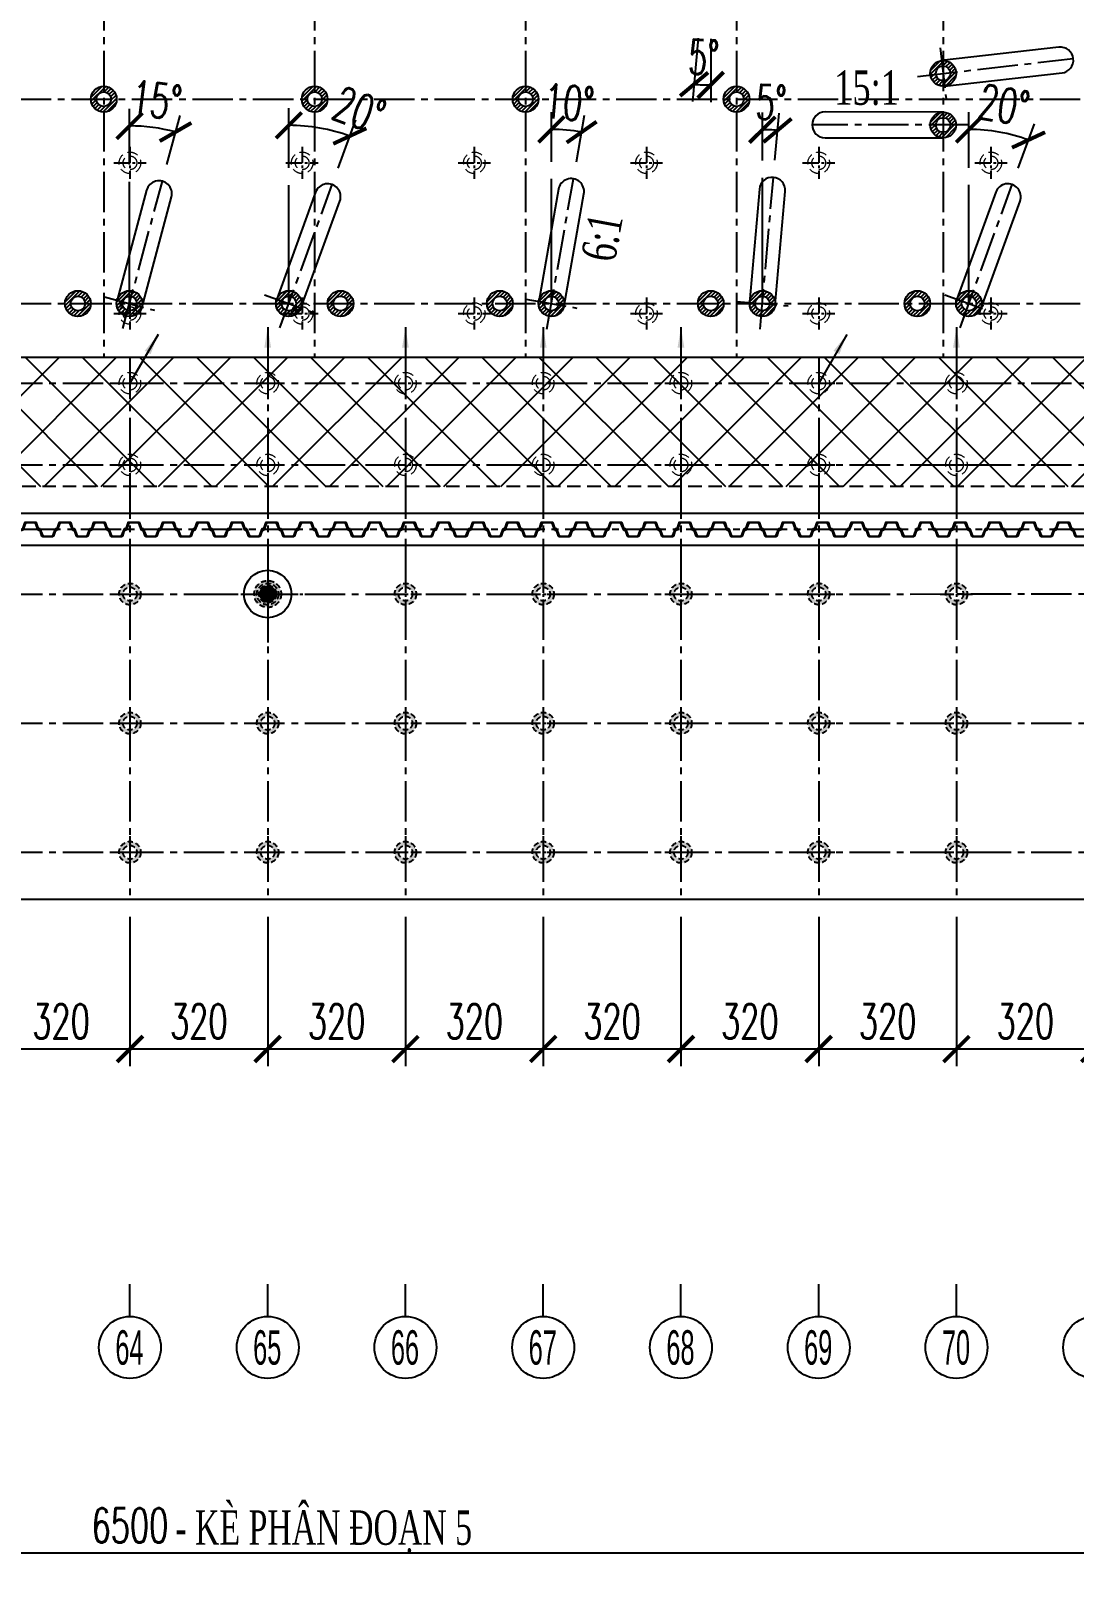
# Model space of a CAD drawing. Extents: x -64479 to 90650, y -38385 to 38270.
# Drawn here: x -30653 to -28230, y 8409 to 11987 of the extents above; entities that cross this region are included whole.
import ezdxf
from ezdxf.enums import TextEntityAlignment as Align

# ---------------------------------------------------------------- set-up
doc = ezdxf.new("R2010")
doc.units = 0
doc.header["$MEASUREMENT"] = 0
for name, pattern in [('CENTER', [2, 1.25, -0.25, 0.25, -0.25]), ('CENTER2', [1.125, 0.75, -0.125, 0.125, -0.125]), ('HIDDEN', [0.375, 0.25, -0.125])]:
    doc.linetypes.add(name, pattern=pattern)
doc.layers.get('0').update_dxf_attribs({"linetype": 'CONTINUOUS'})
for name, color, linetype in [('BORDER', 2, 'CONTINUOUS'), ('CENTER', 9, 'CENTER2'), ('Coc', 2, 'CONTINUOUS'), ('Cochh', 7, 'CONTINUOUS'), ('Cu', 230, 'CONTINUOUS'), ('Dam', 4, 'CONTINUOUS'), ('DIMENSION', 4, 'CONTINUOUS'), ('HATCH', 7, 'CONTINUOUS'), ('Net vang', 2, 'CONTINUOUS'), ('PILE-D600', 20, 'CONTINUOUS'), ('STEEL', 1, 'CONTINUOUS'), ('TEXT', 3, 'CONTINUOUS')]:
    doc.layers.add(name, color=color, linetype=linetype)
doc.layers.add('KHUAT', color=235, linetype='HIDDEN', lineweight=18)
doc.styles.add('DIM', font='romans.shx', dxfattribs={"width": 0.65})
doc.styles.get("Standard").update_dxf_attribs({"font": 'vn_vni.shx', "width": 0.9})
doc.styles.add('THUONG', font='vntimeh.shx')
doc.dimstyles.new('1-400', dxfattribs={"dimscale": 400, "dimtxt": 0.22, "dimasz": 0.12, "dimexe": 0.1, "dimexo": 0.1, "dimgap": 0.08, "dimtad": 1, "dimdec": 0, "dimzin": 0, "dimdsep": 46, "dimtxsty": 'DIM', "dimblk": 'ARCHTICK', "dimcen": 0.15, "dimdle": 0.1, "dimclrd": 4, "dimclre": 7, "dimclrt": 2, "dimaunit": 1, "dimadec": 0, "dimazin": 0, "dimtfac": 1, "dimtdec": 0, "dimtix": 1, "dimtmove": 1, "dimatfit": 3, "dimfxl": 1, "dimtolj": 1, "dimtzin": 0, "dimarcsym": 0})
doc.dimstyles.new('400.Ph', dxfattribs={"dimscale": 400, "dimtxt": 0.2, "dimasz": 0.15, "dimexe": 0.1, "dimexo": 0.1, "dimgap": 0.06, "dimtad": 1, "dimdec": 0, "dimzin": 0, "dimdsep": 46, "dimtxsty": 'DIM', "dimblk": 'ARCHTICK', "dimcen": 0.15, "dimdle": 0.1, "dimclrd": 256, "dimclre": 7, "dimclrt": 6, "dimadec": 0, "dimazin": 0, "dimtfac": 1, "dimtdec": 0, "dimtix": 1, "dimtmove": 0, "dimatfit": 3, "dimldrblk": 'ARCHTICK', "dimfxl": 1, "dimtolj": 1, "dimtzin": 0, "dimarcsym": 0})

# ---------------------------------------------------------------- blocks, each defined once
blk = doc.blocks.new('CocD500_HH')
at = {"layer": 'CENTER', "ltscale": 50}
for p, q in [((0, 37.5), (0, -37.5)), ((-37.5, 0), (37.5, 0))]:
    blk.add_line(p, q, dxfattribs=at)
at = {"layer": 'KHUAT', "ltscale": 100}
for radius in [25, 16]:
    blk.add_circle((0, 0), radius, dxfattribs=at)
blk = doc.blocks.new('cocD500')
at = {"layer": 'HATCH'}
blk.add_blockref('CocD500_HH', (0, 0), dxfattribs=at)
blk = doc.blocks.new('_ArchTick')
at = {"color": 0, "linetype": 'ByBlock', "const_width": 0.15}
blk.add_lwpolyline([(-0.5, -0.5), (0.5, 0.5)], dxfattribs=at)
blk = doc.blocks.new('cocbs')
at = {"layer": 'Coc'}
h = blk.add_hatch(color=256, dxfattribs=at)
h.paths.add_polyline_path([(-46596.3, 9805.7), (-46596.3, 9796.7, -0.414214), (-46580.3, 9780.7), (-46571.3, 9780.7, 0.414214)])
h.paths.add_polyline_path([(-46571.3, 9780.7), (-46580.3, 9780.7, -0.414214), (-46596.3, 9764.7), (-46596.3, 9755.7, 0.414214)])
h.paths.add_polyline_path([(-46612.3, 9780.7), (-46621.3, 9780.7, 0.414214), (-46596.3, 9755.7), (-46596.3, 9764.7, -0.414214)])
h.paths.add_polyline_path([(-46596.3, 9796.7), (-46596.3, 9805.7, 0.414214), (-46621.3, 9780.7), (-46612.3, 9780.7, -0.414214)])
at = {"layer": 'Coc', "color": 8, "linetype": 'HIDDEN', "ltscale": 50}
for radius in [25, 16]:
    blk.add_circle((-46596.3, 9780.7), radius, dxfattribs=at)
at = {"layer": 'Cochh', "linetype": 'CENTER', "ltscale": 25}
for p, q in [((-46596.3, 9818.2), (-46596.3, 9743.2)), ((-46633.8, 9780.7), (-46558.8, 9780.7))]:
    blk.add_line(p, q, dxfattribs=at)
blk = doc.blocks.new('*D32')
at = {"layer": 'DIMENSION', "color": 7, "lineweight": -2}
for p, q in [((-33673.1, 9927.7), (-33673.1, 8409.5)), ((-27173.1, 9927.7), (-27173.1, 8409.5))]:
    blk.add_line(p, q, dxfattribs=at)
at = {"layer": 'DIMENSION', "lineweight": -2}
blk.add_line((-33713.1, 8449.5), (-27133.1, 8449.5), dxfattribs=at)
at = {"layer": 'DIMENSION', "lineweight": -2, "xscale": 60, "yscale": 60, "zscale": 60, "rotation": 180}
blk.add_blockref('_ArchTick', (-33673.1, 8449.5), dxfattribs=at)
at = {"layer": 'DIMENSION', "lineweight": -2, "xscale": 60, "yscale": 60, "zscale": 60}
blk.add_blockref('_ArchTick', (-27173.1, 8449.5), dxfattribs=at)
at = {"layer": 'DIMENSION', "color": 6, "insert": (-30423.1, 8513.5), "char_height": 80, "attachment_point": 5, "style": 'DIM'}
blk.add_mtext('\\A1;6500', dxfattribs=at)
blk = doc.blocks.new('*D141')
at = {"layer": 'DIMENSION', "color": 7, "lineweight": -2}
for p, q in [((-30743.1, 9927.7), (-30743.1, 9580.6)), ((-30423.1, 9927.7), (-30423.1, 9580.6))]:
    blk.add_line(p, q, dxfattribs=at)
at = {"layer": 'DIMENSION', "lineweight": -2}
blk.add_line((-30783.1, 9620.6), (-30383.1, 9620.6), dxfattribs=at)
at = {"layer": 'DIMENSION', "lineweight": -2, "xscale": 60, "yscale": 60, "zscale": 60, "rotation": 180}
blk.add_blockref('_ArchTick', (-30743.1, 9620.6), dxfattribs=at)
at = {"layer": 'DIMENSION', "lineweight": -2, "xscale": 60, "yscale": 60, "zscale": 60}
blk.add_blockref('_ArchTick', (-30423.1, 9620.6), dxfattribs=at)
at = {"layer": 'DIMENSION', "color": 6, "insert": (-30583.1, 9684.6), "char_height": 80, "attachment_point": 5, "style": 'DIM'}
blk.add_mtext('\\A1;320', dxfattribs=at)
blk = doc.blocks.new('*D142')
at = {"layer": 'DIMENSION', "color": 7, "lineweight": -2}
for p, q in [((-30423.1, 9927.7), (-30423.1, 9580.6)), ((-30103.1, 9927.7), (-30103.1, 9580.6))]:
    blk.add_line(p, q, dxfattribs=at)
at = {"layer": 'DIMENSION', "lineweight": -2}
blk.add_line((-30463.1, 9620.6), (-30063.1, 9620.6), dxfattribs=at)
at = {"layer": 'DIMENSION', "lineweight": -2, "xscale": 60, "yscale": 60, "zscale": 60, "rotation": 180}
blk.add_blockref('_ArchTick', (-30423.1, 9620.6), dxfattribs=at)
at = {"layer": 'DIMENSION', "lineweight": -2, "xscale": 60, "yscale": 60, "zscale": 60}
blk.add_blockref('_ArchTick', (-30103.1, 9620.6), dxfattribs=at)
at = {"layer": 'DIMENSION', "color": 6, "insert": (-30263.1, 9684.6), "char_height": 80, "attachment_point": 5, "style": 'DIM'}
blk.add_mtext('\\A1;320', dxfattribs=at)
blk = doc.blocks.new('*D143')
at = {"layer": 'DIMENSION', "color": 7, "lineweight": -2}
for p, q in [((-30103.1, 9927.7), (-30103.1, 9580.6)), ((-29783.1, 9927.7), (-29783.1, 9580.6))]:
    blk.add_line(p, q, dxfattribs=at)
at = {"layer": 'DIMENSION', "lineweight": -2}
blk.add_line((-30143.1, 9620.6), (-29743.1, 9620.6), dxfattribs=at)
at = {"layer": 'DIMENSION', "lineweight": -2, "xscale": 60, "yscale": 60, "zscale": 60, "rotation": 180}
blk.add_blockref('_ArchTick', (-30103.1, 9620.6), dxfattribs=at)
at = {"layer": 'DIMENSION', "lineweight": -2, "xscale": 60, "yscale": 60, "zscale": 60}
blk.add_blockref('_ArchTick', (-29783.1, 9620.6), dxfattribs=at)
at = {"layer": 'DIMENSION', "color": 6, "insert": (-29943.1, 9684.6), "char_height": 80, "attachment_point": 5, "style": 'DIM'}
blk.add_mtext('\\A1;320', dxfattribs=at)
blk = doc.blocks.new('*D144')
at = {"layer": 'DIMENSION', "color": 7, "lineweight": -2}
for p, q in [((-29783.1, 9927.7), (-29783.1, 9580.6)), ((-29463.1, 9927.7), (-29463.1, 9580.6))]:
    blk.add_line(p, q, dxfattribs=at)
at = {"layer": 'DIMENSION', "lineweight": -2}
blk.add_line((-29823.1, 9620.6), (-29423.1, 9620.6), dxfattribs=at)
at = {"layer": 'DIMENSION', "lineweight": -2, "xscale": 60, "yscale": 60, "zscale": 60, "rotation": 180}
blk.add_blockref('_ArchTick', (-29783.1, 9620.6), dxfattribs=at)
at = {"layer": 'DIMENSION', "lineweight": -2, "xscale": 60, "yscale": 60, "zscale": 60}
blk.add_blockref('_ArchTick', (-29463.1, 9620.6), dxfattribs=at)
at = {"layer": 'DIMENSION', "color": 6, "insert": (-29623.1, 9684.6), "char_height": 80, "attachment_point": 5, "style": 'DIM'}
blk.add_mtext('\\A1;320', dxfattribs=at)
blk = doc.blocks.new('*D145')
at = {"layer": 'DIMENSION', "color": 7, "lineweight": -2}
for p, q in [((-29463.1, 9927.7), (-29463.1, 9580.6)), ((-29143.1, 9927.7), (-29143.1, 9580.6))]:
    blk.add_line(p, q, dxfattribs=at)
at = {"layer": 'DIMENSION', "lineweight": -2}
blk.add_line((-29503.1, 9620.6), (-29103.1, 9620.6), dxfattribs=at)
at = {"layer": 'DIMENSION', "lineweight": -2, "xscale": 60, "yscale": 60, "zscale": 60, "rotation": 180}
blk.add_blockref('_ArchTick', (-29463.1, 9620.6), dxfattribs=at)
at = {"layer": 'DIMENSION', "lineweight": -2, "xscale": 60, "yscale": 60, "zscale": 60}
blk.add_blockref('_ArchTick', (-29143.1, 9620.6), dxfattribs=at)
at = {"layer": 'DIMENSION', "color": 6, "insert": (-29303.1, 9684.6), "char_height": 80, "attachment_point": 5, "style": 'DIM'}
blk.add_mtext('\\A1;320', dxfattribs=at)
blk = doc.blocks.new('*D146')
at = {"layer": 'DIMENSION', "color": 7, "lineweight": -2}
for p, q in [((-29143.1, 9927.7), (-29143.1, 9580.6)), ((-28823.1, 9927.7), (-28823.1, 9580.6))]:
    blk.add_line(p, q, dxfattribs=at)
at = {"layer": 'DIMENSION', "lineweight": -2}
blk.add_line((-29183.1, 9620.6), (-28783.1, 9620.6), dxfattribs=at)
at = {"layer": 'DIMENSION', "lineweight": -2, "xscale": 60, "yscale": 60, "zscale": 60, "rotation": 180}
blk.add_blockref('_ArchTick', (-29143.1, 9620.6), dxfattribs=at)
at = {"layer": 'DIMENSION', "lineweight": -2, "xscale": 60, "yscale": 60, "zscale": 60}
blk.add_blockref('_ArchTick', (-28823.1, 9620.6), dxfattribs=at)
at = {"layer": 'DIMENSION', "color": 6, "insert": (-28983.1, 9684.6), "char_height": 80, "attachment_point": 5, "style": 'DIM'}
blk.add_mtext('\\A1;320', dxfattribs=at)
blk = doc.blocks.new('*D147')
at = {"layer": 'DIMENSION', "color": 7, "lineweight": -2}
for p, q in [((-28823.1, 9927.7), (-28823.1, 9580.6)), ((-28503.1, 9927.7), (-28503.1, 9580.6))]:
    blk.add_line(p, q, dxfattribs=at)
at = {"layer": 'DIMENSION', "lineweight": -2}
blk.add_line((-28863.1, 9620.6), (-28463.1, 9620.6), dxfattribs=at)
at = {"layer": 'DIMENSION', "lineweight": -2, "xscale": 60, "yscale": 60, "zscale": 60, "rotation": 180}
blk.add_blockref('_ArchTick', (-28823.1, 9620.6), dxfattribs=at)
at = {"layer": 'DIMENSION', "lineweight": -2, "xscale": 60, "yscale": 60, "zscale": 60}
blk.add_blockref('_ArchTick', (-28503.1, 9620.6), dxfattribs=at)
at = {"layer": 'DIMENSION', "color": 6, "insert": (-28663.1, 9684.6), "char_height": 80, "attachment_point": 5, "style": 'DIM'}
blk.add_mtext('\\A1;320', dxfattribs=at)
blk = doc.blocks.new('*D148')
at = {"layer": 'DIMENSION', "color": 7, "lineweight": -2}
for p, q in [((-28503.1, 9927.7), (-28503.1, 9580.6)), ((-28183.1, 9927.7), (-28183.1, 9580.6))]:
    blk.add_line(p, q, dxfattribs=at)
at = {"layer": 'DIMENSION', "lineweight": -2}
blk.add_line((-28543.1, 9620.6), (-28143.1, 9620.6), dxfattribs=at)
at = {"layer": 'DIMENSION', "lineweight": -2, "xscale": 60, "yscale": 60, "zscale": 60, "rotation": 180}
blk.add_blockref('_ArchTick', (-28503.1, 9620.6), dxfattribs=at)
at = {"layer": 'DIMENSION', "lineweight": -2, "xscale": 60, "yscale": 60, "zscale": 60}
blk.add_blockref('_ArchTick', (-28183.1, 9620.6), dxfattribs=at)
at = {"layer": 'DIMENSION', "color": 6, "insert": (-28343.1, 9684.6), "char_height": 80, "attachment_point": 5, "style": 'DIM'}
blk.add_mtext('\\A1;320', dxfattribs=at)
blk = doc.blocks.new('*D595')
at = {"layer": 'DIMENSION', "color": 7, "lineweight": -2}
for p, q in [((-63119.5, 11682.2), (-63119.5, 11797.3)), ((-63061.5, 11682), (-63042.3, 11790.5))]:
    blk.add_line(p, q, dxfattribs=at)
at = {"layer": 'DIMENSION', "lineweight": -2}
blk.add_arc((-63119.5, 11352.7), 404.6, 80, 90, dxfattribs=at)
at = {"layer": 'DIMENSION', "lineweight": -2, "xscale": 60, "yscale": 60, "zscale": 60}
for p, rotation in [((-63119.5, 11757.3), 180.0000000000007), ((-63049.3, 11751.1), 350.0000000000111)]:
    blk.add_blockref('_ArchTick', p, dxfattribs=dict(at, rotation=rotation))
at = {"layer": 'DIMENSION', "color": 6, "insert": (-63078.7, 11819.5), "char_height": 80, "attachment_point": 5, "rotation": 355, "style": 'DIM'}
blk.add_mtext('\\A1;10°', dxfattribs=at)
blk = doc.blocks.new('*D626')
at = {"layer": 'DIMENSION', "color": 7, "lineweight": -2}
for p, q in [((-62778.7, 11969.5), (-62791.5, 11822.6)), ((-62749.5, 11967.9), (-62749.5, 11820.7))]:
    blk.add_line(p, q, dxfattribs=at)
at = {"layer": 'DIMENSION', "lineweight": -2}
blk.add_arc((-62749.5, 12302.7), 442, 265, 270, dxfattribs=at)
at = {"layer": 'DIMENSION', "lineweight": -2, "xscale": 60, "yscale": 60, "zscale": 60}
for p, rotation in [((-62788.1, 11862.4), 175.0000000000063), ((-62749.5, 11860.7), 359.9999999999988)]:
    blk.add_blockref('_ArchTick', p, dxfattribs=dict(at, rotation=rotation))
at = {"layer": 'DIMENSION', "color": 6, "insert": (-62766, 11925.1), "char_height": 80, "attachment_point": 5, "rotation": 357.5, "style": 'DIM'}
blk.add_mtext('\\A1;5°', dxfattribs=at)
blk = doc.blocks.new('*D631')
at = {"layer": 'DIMENSION', "color": 7, "lineweight": -2}
for p, q in [((-64099.5, 11675.9), (-64099.5, 11805.5)), ((-64013, 11675.7), (-63982.3, 11790))]:
    blk.add_line(p, q, dxfattribs=at)
at = {"layer": 'DIMENSION', "lineweight": -2}
blk.add_arc((-64099.5, 11352.7), 412.8, 75, 90, dxfattribs=at)
at = {"layer": 'DIMENSION', "lineweight": -2, "xscale": 60, "yscale": 60, "zscale": 60}
for p, rotation in [((-64099.5, 11765.5), 180.0000000000007), ((-63992.7, 11751.4), 345.0000000000112)]:
    blk.add_blockref('_ArchTick', p, dxfattribs=dict(at, rotation=rotation))
at = {"layer": 'DIMENSION', "color": 6, "insert": (-64037.3, 11825.4), "char_height": 80, "attachment_point": 5, "rotation": 352.5, "style": 'DIM'}
blk.add_mtext('\\A1;15°', dxfattribs=at)
blk = doc.blocks.new('*D632')
at = {"layer": 'DIMENSION', "color": 7, "lineweight": -2}
for p, q in [((-63729.5, 11667.8), (-63729.5, 11806.9)), ((-63615.1, 11667), (-63574.2, 11779.5))]:
    blk.add_line(p, q, dxfattribs=at)
at = {"layer": 'DIMENSION', "lineweight": -2}
blk.add_arc((-63729.5, 11352.7), 414.2, 70, 90, dxfattribs=at)
at = {"layer": 'DIMENSION', "lineweight": -2, "xscale": 60, "yscale": 60, "zscale": 60}
for p, rotation in [((-63729.5, 11766.9), 180.0000000000001), ((-63587.8, 11742), 340.0000000000118)]:
    blk.add_blockref('_ArchTick', p, dxfattribs=dict(at, rotation=rotation))
at = {"layer": 'DIMENSION', "color": 6, "insert": (-63566, 11802.1), "char_height": 80, "attachment_point": 5, "rotation": 340, "style": 'DIM'}
blk.add_mtext('\\A1;20°', dxfattribs=at)
blk = doc.blocks.new('*D633')
at = {"layer": 'DIMENSION', "color": 7, "lineweight": -2}
for p, q in [((-62629.5, 11685.2), (-62629.5, 11796.7)), ((-62600.4, 11685.9), (-62590.8, 11795))]:
    blk.add_line(p, q, dxfattribs=at)
at = {"layer": 'DIMENSION', "lineweight": -2}
blk.add_arc((-62629.5, 11352.7), 404, 85, 90, dxfattribs=at)
at = {"layer": 'DIMENSION', "lineweight": -2, "xscale": 60, "yscale": 60, "zscale": 60}
for p, rotation in [((-62629.5, 11756.7), 180.0000000000003), ((-62594.3, 11755.1), 355.0000000000088)]:
    blk.add_blockref('_ArchTick', p, dxfattribs=dict(at, rotation=rotation))
at = {"layer": 'DIMENSION', "color": 6, "insert": (-62609.1, 11820.2), "char_height": 80, "attachment_point": 5, "rotation": 357.5, "style": 'DIM'}
blk.add_mtext('\\A1;5°', dxfattribs=at)
blk = doc.blocks.new('*D634')
at = {"layer": 'DIMENSION', "color": 7, "lineweight": -2}
for p, q in [((-62149.5, 11668.3), (-62149.5, 11797.3)), ((-62035.1, 11667), (-61997.5, 11770.5))]:
    blk.add_line(p, q, dxfattribs=at)
at = {"layer": 'DIMENSION', "lineweight": -2}
blk.add_arc((-62149.5, 11352.7), 404.6, 70, 90, dxfattribs=at)
at = {"layer": 'DIMENSION', "lineweight": -2, "xscale": 60, "yscale": 60, "zscale": 60}
for p, rotation in [((-62149.5, 11757.3), 179.9999999999995), ((-62011.2, 11732.9), 340.0000000000081)]:
    blk.add_blockref('_ArchTick', p, dxfattribs=dict(at, rotation=rotation))
at = {"layer": 'DIMENSION', "color": 6, "insert": (-62068.2, 11814.2), "char_height": 80, "attachment_point": 5, "rotation": 350, "style": 'DIM'}
blk.add_mtext('\\A1;20°', dxfattribs=at)
blk = doc.blocks.new('Cu thep kieu IVL')
at = {"layer": 'CENTER'}
for p, q in [((-20, 19.2), (-20, 14.8)), ((20, 19.2), (20, 14.8))]:
    blk.add_line(p, q, dxfattribs=at)
at = {"layer": 'Cu', "color": 1}
blk.add_lwpolyline([(-11.6, 2.3, 0.331206), (-10.7, 1.6), (10.7, 1.6, 0.331206), (11.6, 2.3), (18.1, 18.4, -0.331206), (19.1, 19.2), (20.3, 19.2, -0.223582), (21.5, 18.6, -0.452935), (21.1, 16.7), (20, 16.2, -0.518485), (19.2, 16.4, -0.300037), (19.7, 16.9), (20.7, 17.4, 0.427626), (20.8, 18.1, 0.215462), (20.3, 18.4), (19.5, 18.4, 0.331206), (18.7, 17.8), (13.4, 1.3, -0.331206), (11.7, 0), (-11.7, 0, -0.331206), (-13.4, 1.3), (-18.7, 17.8, 0.331206), (-19.5, 18.4), (-20.3, 18.4, 0.215462), (-20.8, 18.1, 0.427626), (-20.7, 17.4), (-19.7, 16.9, -0.300037), (-19.2, 16.4, -0.518485), (-20, 16.2), (-21.1, 16.7, -0.452935), (-21.5, 18.6, -0.223582), (-20.3, 19.2), (-19.1, 19.2, -0.331206), (-18.1, 18.4)], format="xyb", close=True, dxfattribs=at)
blk = doc.blocks.new('*U436')
at = {"layer": 'STEEL', "rotation": 180}
for p in [(3000, 34), (3080, 34), (3160, 34), (3240, 34), (3320, 34), (3400, 34), (3480, 34), (3560, 34), (3640, 34), (3720, 34), (3800, 34), (3880, 34), (3960, 34), (4040, 34), (4120, 34), (4200, 34), (4280, 34), (4360, 34), (4440, 34), (4520, 34), (4600, 34), (4680, 34), (4760, 34), (4840, 34), (4920, 34), (5000, 34), (5080, 34), (5160, 34), (5240, 34), (5320, 34), (5400, 34)]:
    blk.add_blockref('Cu thep kieu IVL', p, dxfattribs=at)
at = {"layer": 'STEEL'}
for p in [(3040, 0), (3120, 0), (3200, 0), (3280, 0), (3360, 0), (3440, 0), (3520, 0), (3600, 0), (3680, 0), (3760, 0), (3840, 0), (3920, 0), (4000, 0), (4080, 0), (4160, 0), (4240, 0), (4320, 0), (4400, 0), (4480, 0), (4560, 0), (4640, 0), (4720, 0), (4800, 0), (4880, 0), (4960, 0), (5040, 0), (5120, 0), (5200, 0), (5280, 0), (5360, 0), (5440, 0)]:
    blk.add_blockref('Cu thep kieu IVL', p, dxfattribs=at)
blk = doc.blocks.new('cocthu')
at = {"layer": 'Coc'}
h = blk.add_hatch(color=256, dxfattribs=at)
h.paths.add_polyline_path([(-52084.6, 9499), (-52084.6, 9487.7, -0.414214), (-52064.6, 9467.7), (-52053.3, 9467.7, 0.414214)])
h.paths.add_polyline_path([(-52053.3, 9467.7), (-52064.6, 9467.7, -0.414214), (-52084.6, 9447.7), (-52084.6, 9436.5, 0.414214)])
h.paths.add_polyline_path([(-52104.6, 9467.7), (-52115.8, 9467.7, 0.414214), (-52084.6, 9436.5), (-52084.6, 9447.7, -0.414214)])
h.paths.add_polyline_path([(-52084.6, 9487.7), (-52084.6, 9499, 0.414214), (-52115.8, 9467.7), (-52104.6, 9467.7, -0.414214)])
at = {"layer": 'Dam'}
h = blk.add_hatch(color=256, dxfattribs=at)
h.paths.add_polyline_path([(-52084.6, 9487.7), (-52084.6, 9467.7), (-52064.6, 9467.7, 0.414214)])
h.paths.add_polyline_path([(-52084.6, 9487.7, 0.414214), (-52104.6, 9467.7), (-52084.6, 9467.7)])
h.paths.add_polyline_path([(-52084.6, 9467.7), (-52104.6, 9467.7, 0.414214), (-52084.6, 9447.7)])
h.paths.add_polyline_path([(-52064.6, 9467.7), (-52084.6, 9467.7), (-52084.6, 9447.7, 0.414214)])
at = {"layer": 'CENTER', "linetype": 'CENTER', "ltscale": 25}
for p, q in [((-52084.6, 9580.2), (-52084.6, 9355.2)), ((-52197.1, 9467.7), (-51972.1, 9467.7))]:
    blk.add_line(p, q, dxfattribs=at)
at = {"layer": 'Coc', "color": 8, "linetype": 'HIDDEN', "ltscale": 50}
for radius in [31.2, 20]:
    blk.add_circle((-52084.6, 9467.7), radius, dxfattribs=at)
at = {"layer": 'Cu', "color": 1, "linetype": 'Continuous', "ltscale": 50}
blk.add_circle((-52084.6, 9467.7), 55.1, dxfattribs=at)
blk = doc.blocks.new('pd3')
at = {"layer": 'HATCH'}
h = blk.add_hatch(dxfattribs=at)
h.set_pattern_fill('ANSI31', color=256, scale=50, angle=90, style=0)
h.set_pattern_definition([(45, (-81842.752, 19956.461), (4.4194174, -4.4194174), [])])
h.paths.add_polyline_path([(-62209.5, 11857.7, -1), (-62209.5, 11917.7, -1)])
h.paths.add_polyline_path([(-62209.5, 11904.7, 1), (-62209.5, 11870.7, 1)], flags=16)
h = blk.add_hatch(dxfattribs=at)
h.set_pattern_fill('ANSI31', color=256, scale=50, style=0)
h.set_pattern_definition([(45, (-56090.761, -7805.5305), (-4.4194174, 4.4194174), [])])
h.paths.add_polyline_path([(-64189.5, 11827.7, 1), (-64129.5, 11827.7, 1)])
h.paths.add_polyline_path([(-64142.5, 11827.7, -1), (-64176.5, 11827.7, -1)], flags=16)
h = blk.add_hatch(dxfattribs=at)
h.set_pattern_fill('ANSI31', color=256, scale=50, style=0)
h.set_pattern_definition([(45, (-55600.761, -7805.5305), (-4.4194174, 4.4194174), [])])
h.paths.add_polyline_path([(-63699.5, 11827.7, 1), (-63639.5, 11827.7, 1)])
h.paths.add_polyline_path([(-63652.5, 11827.7, -1), (-63686.5, 11827.7, -1)], flags=16)
h = blk.add_hatch(dxfattribs=at)
h.set_pattern_fill('ANSI31', color=256, scale=50, style=0)
h.set_pattern_definition([(45, (-55110.761, -7805.5305), (-4.4194174, 4.4194174), [])])
h.paths.add_polyline_path([(-63209.5, 11827.7, 1), (-63149.5, 11827.7, 1)])
h.paths.add_polyline_path([(-63162.5, 11827.7, -1), (-63196.5, 11827.7, -1)], flags=16)
h = blk.add_hatch(dxfattribs=at)
h.set_pattern_fill('ANSI31', color=256, scale=50, style=0)
h.set_pattern_definition([(45, (-54620.761, -7805.5305), (-4.4194174, 4.4194174), [])])
h.paths.add_polyline_path([(-62719.5, 11827.7, 1), (-62659.5, 11827.7, 1)])
h.paths.add_polyline_path([(-62672.5, 11827.7, -1), (-62706.5, 11827.7, -1)], flags=16)
h = blk.add_hatch(dxfattribs=at)
h.set_pattern_fill('ANSI31', color=256, scale=50, angle=90, style=0)
h.set_pattern_definition([(45, (-81842.752, 19836.461), (4.4194174, -4.4194174), [])])
h.paths.add_polyline_path([(-62209.5, 11737.7, -1), (-62209.5, 11797.7, -1)])
h.paths.add_polyline_path([(-62209.5, 11784.7, 1), (-62209.5, 11750.7, 1)], flags=16)
h = blk.add_hatch(dxfattribs=at)
h.set_pattern_fill('ANSI31', color=256, scale=50, style=0)
h.set_pattern_definition([(45, (-56150.761, -8280.5305), (-4.4194174, 4.4194174), [])])
h.paths.add_polyline_path([(-64249.5, 11352.7, 1), (-64189.5, 11352.7, 1)])
h.paths.add_polyline_path([(-64202.5, 11352.7, -1), (-64236.5, 11352.7, -1)], flags=16)
h = blk.add_hatch(dxfattribs=at)
h.set_pattern_fill('ANSI31', color=256, scale=50, style=0)
h.set_pattern_definition([(45, (-56030.761, -8280.5305), (-4.4194174, 4.4194174), [])])
h.paths.add_polyline_path([(-64129.5, 11352.7, 1), (-64069.5, 11352.7, 1)])
h.paths.add_polyline_path([(-64082.5, 11352.7, -1), (-64116.5, 11352.7, -1)], flags=16)
h = blk.add_hatch(dxfattribs=at)
h.set_pattern_fill('ANSI31', color=256, scale=50, style=0)
h.set_pattern_definition([(45, (-55660.761, -8280.5305), (-4.4194174, 4.4194174), [])])
h.paths.add_polyline_path([(-63759.5, 11352.7, 1), (-63699.5, 11352.7, 1)])
h.paths.add_polyline_path([(-63712.5, 11352.7, -1), (-63746.5, 11352.7, -1)], flags=16)
h = blk.add_hatch(dxfattribs=at)
h.set_pattern_fill('ANSI31', color=256, scale=50, style=0)
h.set_pattern_definition([(45, (-55540.761, -8280.5305), (-4.4194174, 4.4194174), [])])
h.paths.add_polyline_path([(-63639.5, 11352.7, 1), (-63579.5, 11352.7, 1)])
h.paths.add_polyline_path([(-63592.5, 11352.7, -1), (-63626.5, 11352.7, -1)], flags=16)
h = blk.add_hatch(dxfattribs=at)
h.set_pattern_fill('ANSI31', color=256, scale=50, style=0)
h.set_pattern_definition([(45, (-55170.761, -8280.5305), (-4.4194174, 4.4194174), [])])
h.paths.add_polyline_path([(-63269.5, 11352.7, 1), (-63209.5, 11352.7, 1)])
h.paths.add_polyline_path([(-63222.5, 11352.7, -1), (-63256.5, 11352.7, -1)], flags=16)
h = blk.add_hatch(dxfattribs=at)
h.set_pattern_fill('ANSI31', color=256, scale=50, style=0)
h.set_pattern_definition([(45, (-55050.761, -8280.5305), (-4.4194174, 4.4194174), [])])
h.paths.add_polyline_path([(-63149.5, 11352.7, 1), (-63089.5, 11352.7, 1)])
h.paths.add_polyline_path([(-63102.5, 11352.7, -1), (-63136.5, 11352.7, -1)], flags=16)
h = blk.add_hatch(dxfattribs=at)
h.set_pattern_fill('ANSI31', color=256, scale=50, style=0)
h.set_pattern_definition([(45, (-54680.761, -8280.5305), (-4.4194174, 4.4194174), [])])
h.paths.add_polyline_path([(-62779.5, 11352.7, 1), (-62719.5, 11352.7, 1)])
h.paths.add_polyline_path([(-62732.5, 11352.7, -1), (-62766.5, 11352.7, -1)], flags=16)
h = blk.add_hatch(dxfattribs=at)
h.set_pattern_fill('ANSI31', color=256, scale=50, style=0)
h.set_pattern_definition([(45, (-54560.761, -8280.5305), (-4.4194174, 4.4194174), [])])
h.paths.add_polyline_path([(-62659.5, 11352.7, 1), (-62599.5, 11352.7, 1)])
h.paths.add_polyline_path([(-62612.5, 11352.7, -1), (-62646.5, 11352.7, -1)], flags=16)
h = blk.add_hatch(dxfattribs=at)
h.set_pattern_fill('ANSI31', color=256, scale=50, style=0)
h.set_pattern_definition([(45, (-54200.761, -8280.5305), (-4.4194174, 4.4194174), [])])
h.paths.add_polyline_path([(-62299.5, 11352.7, 1), (-62239.5, 11352.7, 1)])
h.paths.add_polyline_path([(-62252.5, 11352.7, -1), (-62286.5, 11352.7, -1)], flags=16)
h = blk.add_hatch(dxfattribs=at)
h.set_pattern_fill('ANSI31', color=256, scale=50, style=0)
h.set_pattern_definition([(45, (-54080.761, -8280.5305), (-4.4194174, 4.4194174), [])])
h.paths.add_polyline_path([(-62179.5, 11352.7, 1), (-62119.5, 11352.7, 1)])
h.paths.add_polyline_path([(-62132.5, 11352.7, -1), (-62166.5, 11352.7, -1)], flags=16)
at = {"layer": 'BORDER'}
blk.add_lwpolyline([(-61612.5, 13627.7), (-61612.5, 11227.7), (-69156.5, 11227.7), (-69156.5, 13627.7)], dxfattribs=at)
at = {"layer": 'CENTER', "ltscale": 125}
for p, q in [((-64159.5, 13627.7), (-64159.5, 11227.7)), ((-63669.5, 13627.7), (-63669.5, 11227.7)), ((-63179.5, 13627.7), (-63179.5, 11227.7)), ((-62689.5, 13627.7), (-62689.5, 11227.7)), ((-62209.5, 13627.7), (-62209.5, 11227.7)), ((-62269.1, 11880.7), (-61907.1, 11922)), ((-62216.5, 11947.3), (-62202.5, 11828.1)), ((-69156.5, 11827.7), (-61612.5, 11827.7)), ((-62149.4, 11767.9), (-62513.8, 11767.9)), ((-64115.1, 11294.7), (-64023.3, 11637.1)), ((-63750.1, 11296.3), (-63628.8, 11629.4)), ((-63129.9, 11293.6), (-63068.4, 11642.7)), ((-62634.8, 11292.9), (-62603.9, 11646)), ((-62170.1, 11296.3), (-62048.8, 11629.4)), ((-69156.5, 11352.7), (-61612.5, 11352.7)), ((-64157.5, 11368.2), (-64041.6, 11337.2)), ((-63785.9, 11373.2), (-63673.1, 11332.2)), ((-63178.6, 11363.1), (-63060.4, 11342.3)), ((-62689.3, 11357.9), (-62569.8, 11347.5)), ((-62205.9, 11373.2), (-62093.1, 11332.2))]:
    blk.add_line(p, q, dxfattribs=at)
at = {"layer": 'DIMENSION'}
for p, q in [((-64099.5, 11352.7), (-64099.5, 11635.9)), ((-63729.5, 11352.7), (-63729.5, 11627.8)), ((-63119.5, 11352.7), (-63119.5, 11642.2)), ((-62629.5, 11352.7), (-62629.5, 11645.2)), ((-62149.5, 11352.7), (-62149.5, 11628.3))]:
    blk.add_line(p, q, dxfattribs=at)
at = {"layer": 'PILE-D600', "linetype": 'Continuous', "ltscale": 0.7}
for points in [[(-62206, 11857.9), (-61933.4, 11888.7, 1), (-61940.4, 11948.3), (-62213, 11917.5)], [(-62209.5, 11797.7), (-62483.9, 11798, 1), (-62483.7, 11738), (-62209.3, 11737.7)], [(-64070.6, 11344.9), (-64002.1, 11600.4, 1), (-64060.1, 11615.9), (-64128.5, 11360.5)], [(-63701.3, 11342.4), (-63610.9, 11590.9, 1), (-63667.3, 11611.4), (-63757.7, 11363)], [(-63090, 11347.5), (-63044.1, 11607.9, 1), (-63103.2, 11618.3), (-63149.1, 11357.9)], [(-62599.6, 11350.1), (-62576.6, 11613.5, 1), (-62636.4, 11618.7), (-62659.4, 11355.3)], [(-62121.3, 11342.4), (-62030.9, 11590.9, 1), (-62087.3, 11611.4), (-62177.7, 11363)]]:
    blk.add_lwpolyline(points, format="xyb", dxfattribs=at)
for centre, radius in [((-62209.5, 11887.7), 30), ((-62209.5, 11887.7), 17), ((-64159.5, 11827.7), 30), ((-64159.5, 11827.7), 17), ((-63669.5, 11827.7), 30), ((-63669.5, 11827.7), 17), ((-63179.5, 11827.7), 30), ((-63179.5, 11827.7), 17), ((-62689.5, 11827.7), 30), ((-62689.5, 11827.7), 17), ((-62209.5, 11767.7), 30), ((-62209.5, 11767.7), 17), ((-64219.5, 11352.7), 30), ((-64099.5, 11352.7), 30), ((-63729.5, 11352.7), 30), ((-63609.5, 11352.7), 30), ((-63239.5, 11352.7), 30), ((-63119.5, 11352.7), 30), ((-62749.5, 11352.7), 30), ((-62629.5, 11352.7), 30), ((-62269.5, 11352.7), 30), ((-62149.5, 11352.7), 30), ((-64219.5, 11352.7), 17), ((-64099.5, 11352.7), 17), ((-63729.5, 11352.7), 17), ((-63609.5, 11352.7), 17), ((-63239.5, 11352.7), 17), ((-63119.5, 11352.7), 17), ((-62749.5, 11352.7), 17), ((-62629.5, 11352.7), 17), ((-62269.5, 11352.7), 17), ((-62149.5, 11352.7), 17)]:
    blk.add_circle(centre, radius, dxfattribs=at)
at = {"layer": 'TEXT', "style": 'THUONG', "width": 0.7}
blk.add_text('15:1', height=80, dxfattribs=at).set_placement((-62462.6, 11790.6), align=Align.BOTTOM_LEFT)
blk.add_text('6:1', height=80, rotation=79.5709, dxfattribs=at).set_placement((-62949.1, 11441.8), align=Align.BOTTOM_LEFT)
at = {"layer": 'DIMENSION'}
for base, line1, line2, picture, middle in [((-62775.2, 11861.5), ((-62749.5, 12302.7), (-62749.5, 12007.9)), ((-62744.3, 12362.5), (-62775.2, 12009.4)), '*D626', (-62766, 11925.1)), ((-64027.9, 11759.2), ((-64115.1, 11294.7), (-64023.3, 11637.1)), ((-64099.5, 11352.7), (-64099.5, 11635.9)), '*D631', (-64037.3, 11825.4)), ((-63072.6, 11754.5), ((-63129.9, 11293.6), (-63068.4, 11642.7)), ((-63119.5, 11352.7), (-63119.5, 11642.2)), '*D595', (-63078.7, 11819.5)), ((-62056.2, 11746.4), ((-62170.1, 11296.3), (-62048.8, 11629.4)), ((-62149.5, 11352.7), (-62149.5, 11628.3)), '*D634', (-62068.2, 11814.2)), ((-62606, 11756), ((-62634.8, 11292.9), (-62603.9, 11646)), ((-62629.5, 11352.7), (-62629.5, 11645.2)), '*D633', (-62609.1, 11820.2))]:
    dim = blk.add_angular_dim_2l(base=base, line1=line1, line2=line2, dimstyle='400.Ph', dxfattribs=at)
    dim.commit()
    dim.dimension.update_dxf_attribs({"geometry": picture, "text_midpoint": middle})
dim = blk.add_angular_dim_2l(base=(-63681.4, 11764.1), line1=((-63750.1, 11296.3), (-63628.8, 11629.4)), line2=((-63729.5, 11352.7), (-63729.5, 11627.8)), dimstyle='400.Ph', dxfattribs=at)
dim.commit()
dim.dimension.update_dxf_attribs({"geometry": '*D632', "text_midpoint": (-63587.8, 11742), "dimtype": 130})

msp = doc.modelspace()

# ---------------------------------------------------------------- hatches: boundary and pattern name
at = {"layer": 'Dam'}
h = msp.add_hatch(dxfattribs=at)
h.set_pattern_fill('ANSI37', color=8, scale=750, style=0)
h.set_pattern_definition([(45, (0, -11350.51), (-66.29126, 66.29126), []), (135, (0, -11350.51), (-66.29126, -66.29126), [])])
h.paths.add_polyline_path([(-22738.1, 11227.7), (-35456.2, 11227.7), (-35456.2, 10927.7), (-22738.1, 10927.7)])
h.paths.add_polyline_path([(-15077.1, 10927.7), (-15077.1, 11227.7), (-22738.1, 11227.7), (-22738.1, 10927.7)])

# ---------------------------------------------------------------- linework, layer by layer
at = {"layer": 'BORDER'}
for p, q in [((-27173.1, 11227.7), (-33673.1, 11227.7)), ((-27173.1, 9967.7), (-33673.1, 9967.7))]:
    msp.add_line(p, q, dxfattribs=at)
at = {"layer": 'CENTER', "ltscale": 125}
for p, q in [((-30423.1, 11227.7), (-30423.1, 9967.7)), ((-30103.1, 11227.7), (-30103.1, 9967.7)), ((-29783.1, 11227.7), (-29783.1, 9967.7)), ((-29463.1, 11227.7), (-29463.1, 9967.7)), ((-29143.1, 11227.7), (-29143.1, 9967.7)), ((-28823.1, 11227.7), (-28823.1, 9967.7)), ((-28503.1, 11227.7), (-28503.1, 9967.7)), ((-33673.1, 11167.7), (-27173.1, 11167.9)), ((-33673.1, 10977.7), (-27173.1, 10977.9)), ((-13006, 10827.8), (-46828.1, 10827.8)), ((-33673.1, 10677.7), (-27173.1, 10677.9)), ((-33673.1, 10377.7), (-27173.1, 10377.9)), ((-33673.1, 10077.7), (-27173.1, 10077.9))]:
    msp.add_line(p, q, dxfattribs=at)
at = {"layer": 'Dam', "ltscale": 200}
for p, q in [((-12966.9, 10865.2), (-46787.1, 10865.2)), ((-13045.1, 10790.2), (-46787.1, 10790.2))]:
    msp.add_line(p, q, dxfattribs=at)
at = {"layer": 'Net vang', "color": 4}
for p, q in [((-30423.1, 8999.1), (-30423.1, 9074.2)), ((-30103.1, 8999.1), (-30103.1, 9074.2)), ((-29783.1, 8999.1), (-29783.1, 9074.2)), ((-29463.1, 8999.1), (-29463.1, 9074.2)), ((-29143.1, 8999.1), (-29143.1, 9074.2)), ((-28823.1, 8999.1), (-28823.1, 9074.2)), ((-28503.1, 8999.1), (-28503.1, 9074.2))]:
    msp.add_line(p, q, dxfattribs=at)
for centre in [(-30423.1, 8927.1), (-30103.1, 8927.1), (-29783.1, 8927.1), (-29463.1, 8927.1), (-29143.1, 8927.1), (-28823.1, 8927.1), (-28503.1, 8927.1), (-28183.1, 8927.1)]:
    msp.add_circle(centre, 72, dxfattribs=at)
at = {"layer": 'STEEL', "color": 1, "linetype": 'HIDDEN', "ltscale": 125}
msp.add_line((-27173.1, 10927.7), (-33673.1, 10927.7), dxfattribs=at)

# ---------------------------------------------------------------- block references
at = {"layer": 'Coc'}
for p in [(16173.2, 897), (16493.2, 897), (16813.2, 897), (17133.2, 897), (17453.2, 897), (17773.2, 897.1), (18093.2, 897), (16173.2, 597), (16493.2, 597), (16813.2, 597), (17133.2, 597), (17453.2, 597), (17773.2, 597.1), (18093.2, 597), (16173.2, 297), (16493.2, 297), (16813.2, 297), (17133.2, 297), (17453.2, 297), (17773.2, 297.1), (18093.2, 297)]:
    msp.add_blockref('cocbs', p, dxfattribs=at)
at = {"layer": 'Cochh'}
for p in [(-30423.1, 11679.7), (-30023.1, 11679.7), (-29623.1, 11679.7), (-29223.1, 11679.7), (-28823.1, 11679.7), (-28423.1, 11679.7), (-30423.1, 11329.7), (-30023.1, 11329.7), (-29623.1, 11329.7), (-29223.1, 11329.7), (-28823.1, 11329.7), (-28423.1, 11329.7)]:
    msp.add_blockref('cocD500', p, dxfattribs=at)
at = {"layer": 'Dam'}
msp.add_blockref('cocthu', (21981.5, 1210.1), dxfattribs=at)
at = {"layer": 'DIMENSION'}
msp.add_blockref('pd3', (33675.5, 0), dxfattribs=at)
at = {"layer": 'HATCH'}
for p in [(-30423.1, 11167.7), (-30103.1, 11167.7), (-29783.1, 11167.7), (-29463.1, 11167.7), (-29143.1, 11167.7), (-28823.1, 11167.7), (-28503.1, 11167.7), (-30423.1, 10977.7), (-30103.1, 10977.7), (-29783.1, 10977.7), (-29463.1, 10977.7), (-29143.1, 10977.7), (-28823.1, 10977.7), (-28503.1, 10977.7)]:
    msp.add_blockref('CocD500_HH', p, dxfattribs=at)
at = {"layer": 'STEEL'}
msp.add_blockref('*U436', (-33654.1, 10810.8), dxfattribs=at)

# ---------------------------------------------------------------- texts
at = {"layer": 'TEXT', "width": 0.55}
for s, p in [('64', (-30424.2, 8927.1)), ('65', (-30104.2, 8927.1)), ('66', (-29784.2, 8927.1)), ('67', (-29464.2, 8927.1)), ('68', (-29144.2, 8927.1)), ('69', (-28824.2, 8927.1)), ('70', (-28504.2, 8927.1))]:
    msp.add_text(s, height=80, dxfattribs=at).set_placement(p, align=Align.MIDDLE)
at = {"layer": 'TEXT', "style": 'THUONG', "width": 0.65}
msp.add_text('- KÌ ph©n ®o¹n 5', height=80, dxfattribs=at).set_placement((-30317.7, 8468.5))

# ---------------------------------------------------------------- dimensions: what is measured, and where the dimension line sits
at = {"layer": 'DIMENSION'}
for base, p1, p2, picture, middle in [((-27173.1, 8449.5), (-33673.1, 9967.7), (-27173.1, 9967.7), '*D32', (-30423.1, 8513.5)), ((-30423.1, 9620.6), (-30743.1, 9967.7), (-30423.1, 9967.7), '*D141', (-30583.1, 9684.6)), ((-30103.1, 9620.6), (-30423.1, 9967.7), (-30103.1, 9967.7), '*D142', (-30263.1, 9684.6)), ((-29783.1, 9620.6), (-30103.1, 9967.7), (-29783.1, 9967.7), '*D143', (-29943.1, 9684.6)), ((-29463.1, 9620.6), (-29783.1, 9967.7), (-29463.1, 9967.7), '*D144', (-29623.1, 9684.6)), ((-29143.1, 9620.6), (-29463.1, 9967.7), (-29143.1, 9967.7), '*D145', (-29303.1, 9684.6)), ((-28823.1, 9620.6), (-29143.1, 9967.7), (-28823.1, 9967.7), '*D146', (-28983.1, 9684.6)), ((-28503.1, 9620.6), (-28823.1, 9967.7), (-28503.1, 9967.7), '*D147', (-28663.1, 9684.6)), ((-28183.1, 9620.6), (-28503.1, 9967.7), (-28183.1, 9967.7), '*D148', (-28343.1, 9684.6))]:
    dim = msp.add_linear_dim(base=base, p1=p1, p2=p2, dimstyle='400.Ph', override={"dimtmove": 1}, dxfattribs=at)
    dim.commit()
    dim.dimension.update_dxf_attribs({"geometry": picture, "text_midpoint": middle})

# ---------------------------------------------------------------- leaders
at = {"layer": 'TEXT'}
for points in [[(-30357.9, 11280.6), (-30423.1, 11167.7)], [(-30103.1, 11298.1), (-30103.1, 11167.7)], [(-29783.1, 11298.1), (-29783.1, 11167.7)], [(-29463.1, 11298.1), (-29463.1, 11167.7)], [(-29143.1, 11298.1), (-29143.1, 11167.7)], [(-28757.9, 11280.6), (-28823.1, 11167.7)], [(-28503.1, 11298.1), (-28503.1, 11167.7)]]:
    msp.add_leader(points, dimstyle='1-400', override={"dimgap": 0.08, "dimtad": 0}, dxfattribs=at)

doc.saveas('drawing.dxf')
